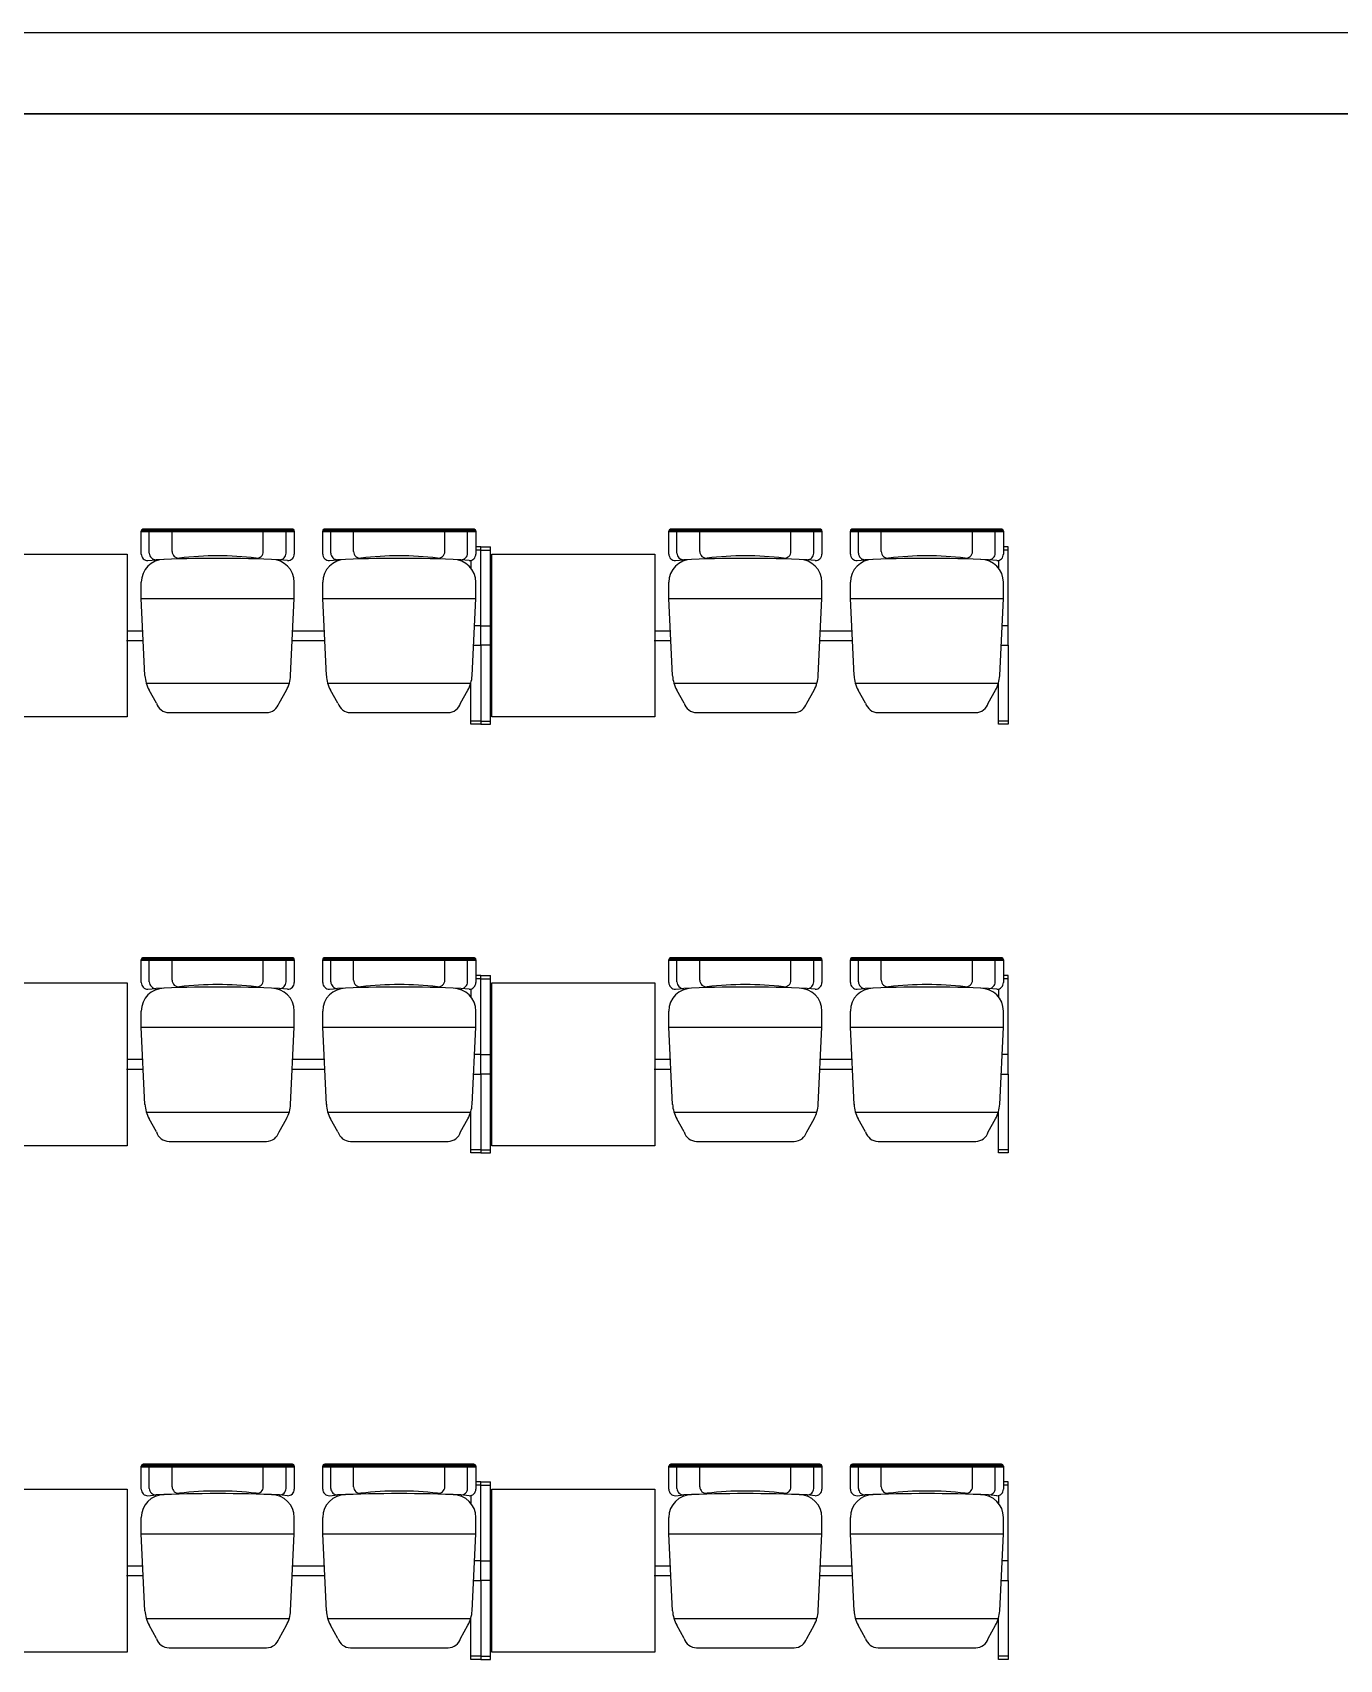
# Model space of a CAD drawing. Header units: inches. Extents: x 484217 to 497210, y -26946 to -21493.
# Drawn here: x 491100 to 491280.5, y -23563.8 to -23339.1 of the extents above; entities that cross this region are included whole.
import ezdxf

# ---------------------------------------------------------------- set-up
doc = ezdxf.new("R2010")
doc.units = ezdxf.units.IN
doc.header["$LTSCALE"] = 20
doc.header["$MEASUREMENT"] = 0
doc.layers.add('I-WALL-FULL', color=5, linetype='Continuous')

msp = doc.modelspace()

# ---------------------------------------------------------------- linework, layer by layer
for p, q in [((490887.79, -23339.1, 6.93), (491290.54, -23339.1, 6.93)), ((491335.54, -23350.35, 6.93), (490887.79, -23350.35, 6.93))]:
    msp.add_line(p, q)
at = {"linetype": 'Continuous'}
for p, q in [((491114.97, -23411.13, 3.81), (491114.97, -23407.96, 3.81)), ((491136.12, -23407.96, 3.81), (491136.12, -23411.13, 3.81)), ((491140.05, -23411.13, 3.81), (491140.05, -23407.96, 3.81)), ((491161.2, -23407.96, 3.81), (491161.2, -23411.13, 3.81)), ((491187.87, -23411.13, 3.81), (491187.87, -23407.96, 3.81)), ((491209.02, -23407.96, 3.81), (491209.02, -23411.13, 3.81)), ((491212.95, -23411.13, 3.81), (491212.95, -23407.96, 3.81)), ((491234.1, -23407.96, 3.81), (491234.1, -23411.13, 3.81)), ((491116.09, -23411.02, 3.81), (491116.09, -23408.14, 3.81)), ((491119.24, -23410.8, 3.81), (491119.24, -23408.14, 3.81)), ((491131.84, -23410.8, 3.81), (491131.84, -23408.14, 3.81)), ((491134.99, -23411.02, 3.81), (491134.99, -23408.14, 3.81)), ((491141.17, -23411.02, 3.81), (491141.17, -23408.14, 3.81)), ((491144.32, -23410.8, 3.81), (491144.32, -23408.14, 3.81)), ((491156.92, -23410.8, 3.81), (491156.92, -23408.14, 3.81)), ((491160.07, -23411.02, 3.81), (491160.07, -23408.14, 3.81)), ((491188.99, -23411.02, 3.81), (491188.99, -23408.14, 3.81)), ((491192.14, -23410.8, 3.81), (491192.14, -23408.14, 3.81)), ((491204.74, -23410.8, 3.81), (491204.74, -23408.14, 3.81)), ((491207.89, -23411.02, 3.81), (491207.89, -23408.14, 3.81)), ((491214.07, -23411.02, 3.81), (491214.07, -23408.14, 3.81)), ((491217.22, -23410.8, 3.81), (491217.22, -23408.14, 3.81)), ((491229.82, -23410.8, 3.81), (491229.82, -23408.14, 3.81)), ((491232.97, -23411.02, 3.81), (491232.97, -23408.14, 3.81)), ((491115.89, -23412.03, 3.81), (491117.03, -23411.92, 3.81)), ((491135.2, -23412.03, 3.81), (491134.06, -23411.92, 3.81)), ((491140.97, -23412.03, 3.81), (491142.11, -23411.92, 3.81)), ((491160.27, -23412.03, 3.81), (491159.13, -23411.92, 3.81)), ((491188.79, -23412.03, 3.81), (491189.93, -23411.92, 3.81)), ((491208.1, -23412.03, 3.81), (491206.96, -23411.92, 3.81)), ((491213.87, -23412.03, 3.81), (491215.01, -23411.92, 3.81)), ((491233.17, -23412.03, 3.81), (491232.03, -23411.92, 3.81)), ((491114.97, -23417.29, 3.81), (491114.97, -23415.04, 3.81)), ((491136.12, -23417.29, 3.81), (491136.12, -23415.04, 3.81)), ((491140.05, -23417.29, 3.81), (491140.05, -23415.04, 3.81)), ((491161.2, -23417.29, 3.81), (491161.2, -23415.04, 3.81)), ((491187.87, -23417.29, 3.81), (491187.87, -23415.04, 3.81)), ((491209.02, -23417.29, 3.81), (491209.02, -23415.04, 3.81)), ((491212.95, -23417.29, 3.81), (491212.95, -23415.04, 3.81)), ((491234.1, -23417.29, 3.81), (491234.1, -23415.04, 3.81)), ((491114.97, -23417.29, 3.81), (491136.12, -23417.29, 3.81)), ((491115.48, -23427.93, 3.81), (491114.97, -23417.29, 3.81)), ((491135.61, -23427.93, 3.81), (491136.12, -23417.29, 3.81)), ((491140.05, -23417.29, 3.81), (491161.2, -23417.29, 3.81)), ((491140.56, -23427.93, 3.81), (491140.05, -23417.29, 3.81)), ((491160.68, -23427.93, 3.81), (491161.2, -23417.29, 3.81)), ((491187.87, -23417.29, 3.81), (491209.02, -23417.29, 3.81)), ((491188.38, -23427.93, 3.81), (491187.87, -23417.29, 3.81)), ((491208.51, -23427.93, 3.81), (491209.02, -23417.29, 3.81)), ((491212.95, -23417.29, 3.81), (491234.1, -23417.29, 3.81)), ((491213.46, -23427.93, 3.81), (491212.95, -23417.29, 3.81)), ((491233.58, -23427.93, 3.81), (491234.1, -23417.29, 3.81)), ((491115.66, -23428.99, 3.81), (491135.43, -23428.99, 3.81)), ((491117.07, -23431.74, 3.81), (491116.05, -23429.92, 3.81)), ((491134.02, -23431.74, 3.81), (491135.04, -23429.92, 3.81)), ((491140.74, -23428.99, 3.81), (491160.5, -23428.99, 3.81)), ((491142.15, -23431.74, 3.81), (491141.13, -23429.92, 3.81)), ((491159.09, -23431.74, 3.81), (491160.11, -23429.92, 3.81)), ((491188.56, -23428.99, 3.81), (491208.33, -23428.99, 3.81)), ((491189.97, -23431.74, 3.81), (491188.95, -23429.92, 3.81)), ((491206.92, -23431.74, 3.81), (491207.94, -23429.92, 3.81)), ((491213.64, -23428.99, 3.81), (491233.4, -23428.99, 3.81)), ((491215.05, -23431.74, 3.81), (491214.03, -23429.92, 3.81)), ((491231.99, -23431.74, 3.81), (491233.01, -23429.92, 3.81)), ((491118.81, -23433.04, 3.81), (491132.28, -23433.04, 3.81)), ((491143.88, -23433.04, 3.81), (491157.36, -23433.04, 3.81)), ((491191.71, -23433.04, 3.81), (491205.18, -23433.04, 3.81)), ((491216.78, -23433.04, 3.81), (491230.26, -23433.04, 3.81)), ((491114.97, -23470.34, 3.81), (491114.97, -23467.17, 3.81)), ((491116.09, -23470.24, 3.81), (491116.09, -23467.35, 3.81)), ((491119.24, -23470.01, 3.81), (491119.24, -23467.35, 3.81)), ((491131.84, -23470.01, 3.81), (491131.84, -23467.35, 3.81)), ((491134.99, -23470.24, 3.81), (491134.99, -23467.35, 3.81)), ((491136.12, -23467.17, 3.81), (491136.12, -23470.34, 3.81)), ((491140.05, -23470.34, 3.81), (491140.05, -23467.17, 3.81)), ((491141.17, -23470.24, 3.81), (491141.17, -23467.35, 3.81)), ((491144.32, -23470.01, 3.81), (491144.32, -23467.35, 3.81)), ((491156.92, -23470.01, 3.81), (491156.92, -23467.35, 3.81)), ((491160.07, -23470.24, 3.81), (491160.07, -23467.35, 3.81)), ((491161.2, -23467.17, 3.81), (491161.2, -23470.34, 3.81)), ((491187.87, -23470.34, 3.81), (491187.87, -23467.17, 3.81)), ((491188.99, -23470.24, 3.81), (491188.99, -23467.35, 3.81)), ((491192.14, -23470.01, 3.81), (491192.14, -23467.35, 3.81)), ((491204.74, -23470.01, 3.81), (491204.74, -23467.35, 3.81)), ((491207.89, -23470.24, 3.81), (491207.89, -23467.35, 3.81)), ((491209.02, -23467.17, 3.81), (491209.02, -23470.34, 3.81)), ((491212.95, -23470.34, 3.81), (491212.95, -23467.17, 3.81)), ((491214.07, -23470.24, 3.81), (491214.07, -23467.35, 3.81)), ((491217.22, -23470.01, 3.81), (491217.22, -23467.35, 3.81)), ((491229.82, -23470.01, 3.81), (491229.82, -23467.35, 3.81)), ((491232.97, -23470.24, 3.81), (491232.97, -23467.35, 3.81)), ((491234.1, -23467.17, 3.81), (491234.1, -23470.34, 3.81)), ((491115.89, -23471.24, 3.81), (491117.03, -23471.14, 3.81)), ((491135.2, -23471.24, 3.81), (491134.06, -23471.14, 3.81)), ((491140.97, -23471.24, 3.81), (491142.11, -23471.14, 3.81)), ((491160.27, -23471.24, 3.81), (491159.13, -23471.14, 3.81)), ((491188.79, -23471.24, 3.81), (491189.93, -23471.14, 3.81)), ((491208.1, -23471.24, 3.81), (491206.96, -23471.14, 3.81)), ((491213.87, -23471.24, 3.81), (491215.01, -23471.14, 3.81)), ((491233.17, -23471.24, 3.81), (491232.03, -23471.14, 3.81)), ((491114.97, -23476.51, 3.81), (491114.97, -23474.26, 3.81)), ((491136.12, -23476.51, 3.81), (491136.12, -23474.26, 3.81)), ((491140.05, -23476.51, 3.81), (491140.05, -23474.26, 3.81)), ((491161.2, -23476.51, 3.81), (491161.2, -23474.26, 3.81)), ((491187.87, -23476.51, 3.81), (491187.87, -23474.26, 3.81)), ((491209.02, -23476.51, 3.81), (491209.02, -23474.26, 3.81)), ((491212.95, -23476.51, 3.81), (491212.95, -23474.26, 3.81)), ((491234.1, -23476.51, 3.81), (491234.1, -23474.26, 3.81)), ((491114.97, -23476.51, 3.81), (491136.12, -23476.51, 3.81)), ((491115.48, -23487.15, 3.81), (491114.97, -23476.51, 3.81)), ((491135.61, -23487.15, 3.81), (491136.12, -23476.51, 3.81)), ((491140.05, -23476.51, 3.81), (491161.2, -23476.51, 3.81)), ((491140.56, -23487.15, 3.81), (491140.05, -23476.51, 3.81)), ((491160.68, -23487.15, 3.81), (491161.2, -23476.51, 3.81)), ((491187.87, -23476.51, 3.81), (491209.02, -23476.51, 3.81)), ((491188.38, -23487.15, 3.81), (491187.87, -23476.51, 3.81)), ((491208.51, -23487.15, 3.81), (491209.02, -23476.51, 3.81)), ((491212.95, -23476.51, 3.81), (491234.1, -23476.51, 3.81)), ((491213.46, -23487.15, 3.81), (491212.95, -23476.51, 3.81)), ((491233.58, -23487.15, 3.81), (491234.1, -23476.51, 3.81)), ((491115.66, -23488.21, 3.81), (491135.43, -23488.21, 3.81)), ((491140.74, -23488.21, 3.81), (491160.5, -23488.21, 3.81)), ((491188.56, -23488.21, 3.81), (491208.33, -23488.21, 3.81)), ((491213.64, -23488.21, 3.81), (491233.4, -23488.21, 3.81)), ((491117.07, -23490.95, 3.81), (491116.05, -23489.14, 3.81)), ((491134.02, -23490.95, 3.81), (491135.04, -23489.14, 3.81)), ((491142.15, -23490.95, 3.81), (491141.13, -23489.14, 3.81)), ((491159.09, -23490.95, 3.81), (491160.11, -23489.14, 3.81)), ((491189.97, -23490.95, 3.81), (491188.95, -23489.14, 3.81)), ((491206.92, -23490.95, 3.81), (491207.94, -23489.14, 3.81)), ((491215.05, -23490.95, 3.81), (491214.03, -23489.14, 3.81)), ((491231.99, -23490.95, 3.81), (491233.01, -23489.14, 3.81)), ((491118.81, -23492.26, 3.81), (491132.28, -23492.26, 3.81)), ((491143.88, -23492.26, 3.81), (491157.36, -23492.26, 3.81)), ((491191.71, -23492.26, 3.81), (491205.18, -23492.26, 3.81)), ((491216.78, -23492.26, 3.81), (491230.26, -23492.26, 3.81)), ((491114.97, -23540.31, 3.81), (491114.97, -23537.14, 3.81)), ((491116.09, -23540.2, 3.81), (491116.09, -23537.32, 3.81)), ((491119.24, -23539.98, 3.81), (491119.24, -23537.32, 3.81)), ((491131.84, -23539.98, 3.81), (491131.84, -23537.32, 3.81)), ((491134.99, -23540.2, 3.81), (491134.99, -23537.32, 3.81)), ((491136.12, -23537.14, 3.81), (491136.12, -23540.31, 3.81)), ((491140.05, -23540.31, 3.81), (491140.05, -23537.14, 3.81)), ((491141.17, -23540.2, 3.81), (491141.17, -23537.32, 3.81)), ((491144.32, -23539.98, 3.81), (491144.32, -23537.32, 3.81)), ((491156.92, -23539.98, 3.81), (491156.92, -23537.32, 3.81)), ((491160.07, -23540.2, 3.81), (491160.07, -23537.32, 3.81)), ((491161.2, -23537.14, 3.81), (491161.2, -23540.31, 3.81)), ((491187.87, -23540.31, 3.81), (491187.87, -23537.14, 3.81)), ((491188.99, -23540.2, 3.81), (491188.99, -23537.32, 3.81)), ((491192.14, -23539.98, 3.81), (491192.14, -23537.32, 3.81)), ((491204.74, -23539.98, 3.81), (491204.74, -23537.32, 3.81)), ((491207.89, -23540.2, 3.81), (491207.89, -23537.32, 3.81)), ((491209.02, -23537.14, 3.81), (491209.02, -23540.31, 3.81)), ((491212.95, -23540.31, 3.81), (491212.95, -23537.14, 3.81)), ((491214.07, -23540.2, 3.81), (491214.07, -23537.32, 3.81)), ((491217.22, -23539.98, 3.81), (491217.22, -23537.32, 3.81)), ((491229.82, -23539.98, 3.81), (491229.82, -23537.32, 3.81)), ((491232.97, -23540.2, 3.81), (491232.97, -23537.32, 3.81)), ((491234.1, -23537.14, 3.81), (491234.1, -23540.31, 3.81)), ((491115.89, -23541.21, 3.81), (491117.03, -23541.1, 3.81)), ((491135.2, -23541.21, 3.81), (491134.06, -23541.1, 3.81)), ((491140.97, -23541.21, 3.81), (491142.11, -23541.1, 3.81)), ((491160.27, -23541.21, 3.81), (491159.13, -23541.1, 3.81)), ((491188.79, -23541.21, 3.81), (491189.93, -23541.1, 3.81)), ((491208.1, -23541.21, 3.81), (491206.96, -23541.1, 3.81)), ((491213.87, -23541.21, 3.81), (491215.01, -23541.1, 3.81)), ((491233.17, -23541.21, 3.81), (491232.03, -23541.1, 3.81)), ((491114.97, -23546.47, 3.81), (491114.97, -23544.22, 3.81)), ((491136.12, -23546.47, 3.81), (491136.12, -23544.22, 3.81)), ((491140.05, -23546.47, 3.81), (491140.05, -23544.22, 3.81)), ((491161.2, -23546.47, 3.81), (491161.2, -23544.22, 3.81)), ((491187.87, -23546.47, 3.81), (491187.87, -23544.22, 3.81)), ((491209.02, -23546.47, 3.81), (491209.02, -23544.22, 3.81)), ((491212.95, -23546.47, 3.81), (491212.95, -23544.22, 3.81)), ((491234.1, -23546.47, 3.81), (491234.1, -23544.22, 3.81)), ((491114.97, -23546.47, 3.81), (491136.12, -23546.47, 3.81)), ((491115.48, -23557.11, 3.81), (491114.97, -23546.47, 3.81)), ((491135.61, -23557.11, 3.81), (491136.12, -23546.47, 3.81)), ((491140.05, -23546.47, 3.81), (491161.2, -23546.47, 3.81)), ((491140.56, -23557.11, 3.81), (491140.05, -23546.47, 3.81)), ((491160.68, -23557.11, 3.81), (491161.2, -23546.47, 3.81)), ((491187.87, -23546.47, 3.81), (491209.02, -23546.47, 3.81)), ((491188.38, -23557.11, 3.81), (491187.87, -23546.47, 3.81)), ((491208.51, -23557.11, 3.81), (491209.02, -23546.47, 3.81)), ((491212.95, -23546.47, 3.81), (491234.1, -23546.47, 3.81)), ((491213.46, -23557.11, 3.81), (491212.95, -23546.47, 3.81)), ((491233.58, -23557.11, 3.81), (491234.1, -23546.47, 3.81)), ((491115.66, -23558.17, 3.81), (491135.43, -23558.17, 3.81)), ((491140.74, -23558.17, 3.81), (491160.5, -23558.17, 3.81)), ((491188.56, -23558.17, 3.81), (491208.33, -23558.17, 3.81)), ((491213.64, -23558.17, 3.81), (491233.4, -23558.17, 3.81)), ((491117.07, -23560.92, 3.81), (491116.05, -23559.1, 3.81)), ((491134.02, -23560.92, 3.81), (491135.04, -23559.1, 3.81)), ((491142.15, -23560.92, 3.81), (491141.13, -23559.1, 3.81)), ((491159.09, -23560.92, 3.81), (491160.11, -23559.1, 3.81)), ((491189.97, -23560.92, 3.81), (491188.95, -23559.1, 3.81)), ((491206.92, -23560.92, 3.81), (491207.94, -23559.1, 3.81)), ((491215.05, -23560.92, 3.81), (491214.03, -23559.1, 3.81)), ((491231.99, -23560.92, 3.81), (491233.01, -23559.1, 3.81)), ((491118.81, -23562.22, 3.81), (491132.28, -23562.22, 3.81)), ((491143.88, -23562.22, 3.81), (491157.36, -23562.22, 3.81)), ((491191.71, -23562.22, 3.81), (491205.18, -23562.22, 3.81)), ((491216.78, -23562.22, 3.81), (491230.26, -23562.22, 3.81))]:
    msp.add_line(p, q, dxfattribs=at)
at = {"color": 7, "linetype": 'Continuous'}
for p, q in [((491135.85, -23407.69, 3.81), (491115.24, -23407.69, 3.81)), ((491160.93, -23407.69, 3.81), (491140.32, -23407.69, 3.81)), ((491208.75, -23407.69, 3.81), (491188.14, -23407.69, 3.81)), ((491233.83, -23407.69, 3.81), (491213.22, -23407.69, 3.81)), ((491161.87, -23421.04, 3.81), (491161.02, -23421.04, 3.81)), ((491161.87, -23423.74, 3.81), (491161.87, -23421.04, 3.81)), ((491161.87, -23421.04, 3.81), (491163.42, -23421.04, 3.81)), ((491161.87, -23423.74, 3.81), (491161.87, -23421.04, 3.81)), ((491234.77, -23421.04, 3.81), (491233.92, -23421.04, 3.81)), ((491234.77, -23423.74, 3.81), (491234.77, -23421.04, 3.81)), ((491112.95, -23423.07, 3.81), (491115.25, -23423.07, 3.81)), ((491113.02, -23421.72, 3.81), (491115.18, -23421.72, 3.81)), ((491135.84, -23423.07, 3.81), (491140.32, -23423.07, 3.81)), ((491135.91, -23421.72, 3.81), (491140.26, -23421.72, 3.81)), ((491185.85, -23423.07, 3.81), (491188.15, -23423.07, 3.81)), ((491185.92, -23421.72, 3.81), (491188.08, -23421.72, 3.81)), ((491208.74, -23423.07, 3.81), (491213.22, -23423.07, 3.81)), ((491208.81, -23421.72, 3.81), (491213.16, -23421.72, 3.81)), ((491160.89, -23423.74, 3.81), (491161.87, -23423.74, 3.81)), ((491163.42, -23423.74, 3.81), (491161.87, -23423.74, 3.81)), ((491233.79, -23423.74, 3.81), (491234.77, -23423.74, 3.81)), ((491135.85, -23466.9, 3.81), (491115.24, -23466.9, 3.81)), ((491160.93, -23466.9, 3.81), (491140.32, -23466.9, 3.81)), ((491208.75, -23466.9, 3.81), (491188.14, -23466.9, 3.81)), ((491233.83, -23466.9, 3.81), (491213.22, -23466.9, 3.81)), ((491113.02, -23480.93, 3.81), (491115.18, -23480.93, 3.81)), ((491135.91, -23480.93, 3.81), (491140.26, -23480.93, 3.81)), ((491161.87, -23480.26, 3.81), (491161.02, -23480.26, 3.81)), ((491161.87, -23482.96, 3.81), (491161.87, -23480.26, 3.81)), ((491161.87, -23480.26, 3.81), (491163.42, -23480.26, 3.81)), ((491161.87, -23482.96, 3.81), (491161.87, -23480.26, 3.81)), ((491185.92, -23480.93, 3.81), (491188.08, -23480.93, 3.81)), ((491208.81, -23480.93, 3.81), (491213.16, -23480.93, 3.81)), ((491234.77, -23480.26, 3.81), (491233.92, -23480.26, 3.81)), ((491234.77, -23482.96, 3.81), (491234.77, -23480.26, 3.81)), ((491112.95, -23482.28, 3.81), (491115.25, -23482.28, 3.81)), ((491135.84, -23482.28, 3.81), (491140.32, -23482.28, 3.81)), ((491160.89, -23482.96, 3.81), (491161.87, -23482.96, 3.81)), ((491163.42, -23482.96, 3.81), (491161.87, -23482.96, 3.81)), ((491185.85, -23482.28, 3.81), (491188.15, -23482.28, 3.81)), ((491208.74, -23482.28, 3.81), (491213.22, -23482.28, 3.81)), ((491233.79, -23482.96, 3.81), (491234.77, -23482.96, 3.81)), ((491135.85, -23536.87, 3.81), (491115.24, -23536.87, 3.81)), ((491160.93, -23536.87, 3.81), (491140.32, -23536.87, 3.81)), ((491208.75, -23536.87, 3.81), (491188.14, -23536.87, 3.81)), ((491233.83, -23536.87, 3.81), (491213.22, -23536.87, 3.81)), ((491113.02, -23550.9, 3.81), (491115.18, -23550.9, 3.81)), ((491135.91, -23550.9, 3.81), (491140.26, -23550.9, 3.81)), ((491161.87, -23550.22, 3.81), (491161.02, -23550.22, 3.81)), ((491161.87, -23552.92, 3.81), (491161.87, -23550.22, 3.81)), ((491161.87, -23550.22, 3.81), (491163.42, -23550.22, 3.81)), ((491161.87, -23552.92, 3.81), (491161.87, -23550.22, 3.81)), ((491185.92, -23550.9, 3.81), (491188.08, -23550.9, 3.81)), ((491208.81, -23550.9, 3.81), (491213.16, -23550.9, 3.81)), ((491234.77, -23550.22, 3.81), (491233.92, -23550.22, 3.81)), ((491234.77, -23552.92, 3.81), (491234.77, -23550.22, 3.81)), ((491112.95, -23552.25, 3.81), (491115.25, -23552.25, 3.81)), ((491135.84, -23552.25, 3.81), (491140.32, -23552.25, 3.81)), ((491160.89, -23552.92, 3.81), (491161.87, -23552.92, 3.81)), ((491163.42, -23552.92, 3.81), (491161.87, -23552.92, 3.81)), ((491185.85, -23552.25, 3.81), (491188.15, -23552.25, 3.81)), ((491208.74, -23552.25, 3.81), (491213.22, -23552.25, 3.81)), ((491233.79, -23552.92, 3.81), (491234.77, -23552.92, 3.81))]:
    msp.add_line(p, q, dxfattribs=at)
at = {"color": 7}
for p, q in [((491161.87, -23410.13, 3.81), (491161.2, -23410.13, 3.81)), ((491161.87, -23421.04, 3.81), (491161.87, -23410.13, 3.81)), ((491161.87, -23421.04, 3.81), (491161.87, -23410.13, 3.81)), ((491161.87, -23410.13, 3.81), (491163.22, -23410.13, 3.81)), ((491163.22, -23434.65, 3.81), (491163.22, -23410.13, 3.81)), ((491234.77, -23410.13, 3.81), (491234.1, -23410.13, 3.81)), ((491234.77, -23421.04, 3.81), (491234.77, -23410.13, 3.81)), ((491160.52, -23412, 3.81), (491160.52, -23413.1, 3.81)), ((491161.87, -23410.58, 3.81), (491161.2, -23410.58, 3.81)), ((491161.87, -23410.58, 3.81), (491163.22, -23410.58, 3.81)), ((491233.42, -23412, 3.81), (491233.42, -23413.1, 3.81)), ((491234.77, -23410.58, 3.81), (491234.1, -23410.58, 3.81)), ((491161.87, -23423.74, 3.81), (491161.87, -23434.65, 3.81)), ((491161.87, -23423.74, 3.81), (491161.87, -23434.65, 3.81)), ((491234.77, -23423.74, 3.81), (491234.77, -23434.65, 3.81)), ((491160.52, -23434.65, 3.81), (491160.52, -23428.94, 3.81)), ((491233.42, -23434.65, 3.81), (491233.42, -23428.94, 3.81)), ((491161.87, -23434.2, 3.81), (491160.52, -23434.2, 3.81)), ((491161.87, -23434.65, 3.81), (491160.52, -23434.65, 3.81)), ((491161.87, -23434.2, 3.81), (491163.22, -23434.2, 3.81)), ((491161.87, -23434.65, 3.81), (491163.22, -23434.65, 3.81)), ((491234.77, -23434.2, 3.81), (491233.42, -23434.2, 3.81)), ((491234.77, -23434.65, 3.81), (491233.42, -23434.65, 3.81)), ((491161.87, -23469.35, 3.81), (491161.2, -23469.35, 3.81)), ((491161.87, -23469.8, 3.81), (491161.2, -23469.8, 3.81)), ((491161.87, -23480.26, 3.81), (491161.87, -23469.35, 3.81)), ((491161.87, -23480.26, 3.81), (491161.87, -23469.35, 3.81)), ((491161.87, -23469.35, 3.81), (491163.22, -23469.35, 3.81)), ((491161.87, -23469.8, 3.81), (491163.22, -23469.8, 3.81)), ((491163.22, -23493.86, 3.81), (491163.22, -23469.35, 3.81)), ((491234.77, -23469.35, 3.81), (491234.1, -23469.35, 3.81)), ((491234.77, -23469.8, 3.81), (491234.1, -23469.8, 3.81)), ((491234.77, -23480.26, 3.81), (491234.77, -23469.35, 3.81)), ((491160.52, -23471.22, 3.81), (491160.52, -23472.31, 3.81)), ((491233.42, -23471.22, 3.81), (491233.42, -23472.31, 3.81)), ((491161.87, -23482.96, 3.81), (491161.87, -23493.86, 3.81)), ((491161.87, -23482.96, 3.81), (491161.87, -23493.86, 3.81)), ((491234.77, -23482.96, 3.81), (491234.77, -23493.86, 3.81)), ((491160.52, -23493.86, 3.81), (491160.52, -23488.15, 3.81)), ((491233.42, -23493.86, 3.81), (491233.42, -23488.15, 3.81)), ((491161.87, -23493.41, 3.81), (491160.52, -23493.41, 3.81)), ((491161.87, -23493.86, 3.81), (491160.52, -23493.86, 3.81)), ((491161.87, -23493.41, 3.81), (491163.22, -23493.41, 3.81)), ((491161.87, -23493.86, 3.81), (491163.22, -23493.86, 3.81)), ((491234.77, -23493.41, 3.81), (491233.42, -23493.41, 3.81)), ((491234.77, -23493.86, 3.81), (491233.42, -23493.86, 3.81)), ((491161.87, -23539.31, 3.81), (491161.2, -23539.31, 3.81)), ((491161.87, -23539.76, 3.81), (491161.2, -23539.76, 3.81)), ((491161.87, -23550.22, 3.81), (491161.87, -23539.31, 3.81)), ((491161.87, -23550.22, 3.81), (491161.87, -23539.31, 3.81)), ((491161.87, -23539.31, 3.81), (491163.22, -23539.31, 3.81)), ((491161.87, -23539.76, 3.81), (491163.22, -23539.76, 3.81)), ((491163.22, -23563.83, 3.81), (491163.22, -23539.31, 3.81)), ((491234.77, -23539.31, 3.81), (491234.1, -23539.31, 3.81)), ((491234.77, -23539.76, 3.81), (491234.1, -23539.76, 3.81)), ((491234.77, -23550.22, 3.81), (491234.77, -23539.31, 3.81)), ((491160.52, -23541.18, 3.81), (491160.52, -23542.28, 3.81)), ((491233.42, -23541.18, 3.81), (491233.42, -23542.28, 3.81)), ((491161.87, -23552.92, 3.81), (491161.87, -23563.83, 3.81)), ((491161.87, -23552.92, 3.81), (491161.87, -23563.83, 3.81)), ((491234.77, -23552.92, 3.81), (491234.77, -23563.83, 3.81)), ((491160.52, -23563.83, 3.81), (491160.52, -23558.12, 3.81)), ((491233.42, -23563.83, 3.81), (491233.42, -23558.12, 3.81)), ((491161.87, -23563.38, 3.81), (491160.52, -23563.38, 3.81)), ((491161.87, -23563.83, 3.81), (491160.52, -23563.83, 3.81)), ((491161.87, -23563.38, 3.81), (491163.22, -23563.38, 3.81)), ((491161.87, -23563.83, 3.81), (491163.22, -23563.83, 3.81)), ((491234.77, -23563.38, 3.81), (491233.42, -23563.38, 3.81)), ((491234.77, -23563.83, 3.81), (491233.42, -23563.83, 3.81))]:
    msp.add_line(p, q, dxfattribs=at)
at = {"color": 0, "linetype": 'Continuous'}
for p, q in [((491090.52, -23411.14, 3.81), (491113.02, -23411.14, 3.81)), ((491113.02, -23411.14, 3.81), (491113.02, -23433.64, 3.81)), ((491163.42, -23411.14, 3.81), (491185.92, -23411.14, 3.81)), ((491163.42, -23433.64, 3.81), (491163.42, -23411.14, 3.81)), ((491185.92, -23411.14, 3.81), (491185.92, -23433.64, 3.81)), ((491113.02, -23433.64, 3.81), (491090.52, -23433.64, 3.81)), ((491185.92, -23433.64, 3.81), (491163.42, -23433.64, 3.81)), ((491090.52, -23470.36, 3.81), (491113.02, -23470.36, 3.81)), ((491113.02, -23470.36, 3.81), (491113.02, -23492.86, 3.81)), ((491163.42, -23470.36, 3.81), (491185.92, -23470.36, 3.81)), ((491163.42, -23492.86, 3.81), (491163.42, -23470.36, 3.81)), ((491185.92, -23470.36, 3.81), (491185.92, -23492.86, 3.81)), ((491113.02, -23492.86, 3.81), (491090.52, -23492.86, 3.81)), ((491185.92, -23492.86, 3.81), (491163.42, -23492.86, 3.81)), ((491090.52, -23540.32, 3.81), (491113.02, -23540.32, 3.81)), ((491113.02, -23540.32, 3.81), (491113.02, -23562.82, 3.81)), ((491163.42, -23540.32, 3.81), (491185.92, -23540.32, 3.81)), ((491163.42, -23562.82, 3.81), (491163.42, -23540.32, 3.81)), ((491185.92, -23540.32, 3.81), (491185.92, -23562.82, 3.81)), ((491113.02, -23562.82, 3.81), (491090.52, -23562.82, 3.81)), ((491185.92, -23562.82, 3.81), (491163.42, -23562.82, 3.81))]:
    msp.add_line(p, q, dxfattribs=at)
at = {"color": 7, "linetype": 'Continuous', "const_width": 0.45, "elevation": 3.81}
for points in [[(491136.12, -23407.91), (491114.97, -23407.91)], [(491161.2, -23407.91), (491140.05, -23407.91)], [(491209.02, -23407.91), (491187.87, -23407.91)], [(491234.1, -23407.91), (491212.95, -23407.91)], [(491136.12, -23467.13), (491114.97, -23467.13)], [(491161.2, -23467.13), (491140.05, -23467.13)], [(491209.02, -23467.13), (491187.87, -23467.13)], [(491234.1, -23467.13), (491212.95, -23467.13)], [(491136.12, -23537.09), (491114.97, -23537.09)], [(491161.2, -23537.09), (491140.05, -23537.09)], [(491209.02, -23537.09), (491187.87, -23537.09)], [(491234.1, -23537.09), (491212.95, -23537.09)]]:
    msp.add_lwpolyline(points, dxfattribs=at)
at = {"linetype": 'Continuous'}
for centre, radius, start, end in [((491115.24, -23407.96, 3.81), 0.27, 90, 180), ((491135.85, -23407.96, 3.81), 0.27, 0, 90), ((491140.32, -23407.96, 3.81), 0.27, 90, 180), ((491160.93, -23407.96, 3.81), 0.27, 0, 90), ((491188.14, -23407.96, 3.81), 0.27, 90, 180), ((491208.75, -23407.96, 3.81), 0.27, 0, 90), ((491213.22, -23407.96, 3.81), 0.27, 90, 180), ((491233.83, -23407.96, 3.81), 0.27, 0, 90), ((491115.87, -23411.13, 3.81), 0.9, 180, 271.3354), ((491118.12, -23415.04, 3.81), 3.15, 90, 180), ((491116.99, -23411.02, 3.81), 0.9, 180, 272.4844), ((491125.54, -23608.08, 3.81), 196.34, 87.5156, 92.4844), ((491120.14, -23410.8, 3.81), 0.9, 180, 276.8576), ((491125.54, -23455.7, 3.81), 44.32, 83.1424, 96.8576), ((491130.94, -23410.8, 3.81), 0.9, 263.1424, 0), ((491132.97, -23415.04, 3.81), 3.15, 0, 90), ((491134.09, -23411.02, 3.81), 0.9, 267.5156, 0), ((491135.22, -23411.13, 3.81), 0.9, 268.6646, 0), ((491140.95, -23411.13, 3.81), 0.9, 180, 271.3354), ((491143.2, -23415.04, 3.81), 3.15, 90, 180), ((491142.07, -23411.02, 3.81), 0.9, 180, 272.4844), ((491150.62, -23608.08, 3.81), 196.34, 87.5156, 92.4844), ((491145.22, -23410.8, 3.81), 0.9, 180, 276.8576), ((491150.62, -23455.7, 3.81), 44.32, 83.1424, 96.8576), ((491156.02, -23410.8, 3.81), 0.9, 263.1424, 0), ((491158.05, -23415.04, 3.81), 3.15, 0, 90), ((491159.17, -23411.02, 3.81), 0.9, 267.5156, 0), ((491160.3, -23411.13, 3.81), 0.9, 268.6646, 0), ((491188.77, -23411.13, 3.81), 0.9, 180, 271.3354), ((491191.02, -23415.04, 3.81), 3.15, 90, 180), ((491189.89, -23411.02, 3.81), 0.9, 180, 272.4844), ((491198.44, -23608.08, 3.81), 196.34, 87.5156, 92.4844), ((491193.04, -23410.8, 3.81), 0.9, 180, 276.8576), ((491198.44, -23455.7, 3.81), 44.32, 83.1424, 96.8576), ((491203.84, -23410.8, 3.81), 0.9, 263.1424, 0), ((491205.87, -23415.04, 3.81), 3.15, 0, 90), ((491206.99, -23411.02, 3.81), 0.9, 267.5156, 0), ((491208.12, -23411.13, 3.81), 0.9, 268.6646, 0), ((491213.85, -23411.13, 3.81), 0.9, 180, 271.3354), ((491216.1, -23415.04, 3.81), 3.15, 90, 180), ((491214.97, -23411.02, 3.81), 0.9, 180, 272.4844), ((491223.52, -23608.08, 3.81), 196.34, 87.5156, 92.4844), ((491218.12, -23410.8, 3.81), 0.9, 180, 276.8576), ((491223.52, -23455.7, 3.81), 44.32, 83.1424, 96.8576), ((491228.92, -23410.8, 3.81), 0.9, 263.1424, 0), ((491230.95, -23415.04, 3.81), 3.15, 0, 90), ((491232.07, -23411.02, 3.81), 0.9, 267.5156, 0), ((491233.2, -23411.13, 3.81), 0.9, 268.6646, 0), ((491119.98, -23427.72, 3.81), 4.5, 182.7525, 209.356), ((491131.11, -23427.72, 3.81), 4.5, 330.644, 357.2475), ((491145.05, -23427.72, 3.81), 4.5, 182.7525, 209.356), ((491156.19, -23427.72, 3.81), 4.5, 330.644, 357.2475), ((491192.88, -23427.72, 3.81), 4.5, 182.7525, 209.356), ((491204.01, -23427.72, 3.81), 4.5, 330.644, 357.2475), ((491217.95, -23427.72, 3.81), 4.5, 182.7525, 209.356), ((491229.09, -23427.72, 3.81), 4.5, 330.644, 357.2475), ((491118.81, -23431.24, 3.81), 1.8, 195.8192, 270), ((491132.28, -23431.24, 3.81), 1.8, 270, 344.1808), ((491143.88, -23431.24, 3.81), 1.8, 195.8192, 270), ((491157.36, -23431.24, 3.81), 1.8, 270, 344.1808), ((491191.71, -23431.24, 3.81), 1.8, 195.8192, 270), ((491205.18, -23431.24, 3.81), 1.8, 270, 344.1808), ((491216.78, -23431.24, 3.81), 1.8, 195.8192, 270), ((491230.26, -23431.24, 3.81), 1.8, 270, 344.1808), ((491115.24, -23467.17, 3.81), 0.27, 90, 180), ((491135.85, -23467.17, 3.81), 0.27, 0, 90), ((491140.32, -23467.17, 3.81), 0.27, 90, 180), ((491160.93, -23467.17, 3.81), 0.27, 0, 90), ((491188.14, -23467.17, 3.81), 0.27, 90, 180), ((491208.75, -23467.17, 3.81), 0.27, 0, 90), ((491213.22, -23467.17, 3.81), 0.27, 90, 180), ((491233.83, -23467.17, 3.81), 0.27, 0, 90), ((491115.87, -23470.34, 3.81), 0.9, 180, 271.3354), ((491116.99, -23470.24, 3.81), 0.9, 180, 272.4844), ((491120.14, -23470.01, 3.81), 0.9, 180, 276.8576), ((491125.54, -23514.92, 3.81), 44.32, 83.1424, 96.8576), ((491130.94, -23470.01, 3.81), 0.9, 263.1424, 0), ((491134.09, -23470.24, 3.81), 0.9, 267.5156, 0), ((491135.22, -23470.34, 3.81), 0.9, 268.6646, 0), ((491140.95, -23470.34, 3.81), 0.9, 180, 271.3354), ((491142.07, -23470.24, 3.81), 0.9, 180, 272.4844), ((491145.22, -23470.01, 3.81), 0.9, 180, 276.8576), ((491150.62, -23514.92, 3.81), 44.32, 83.1424, 96.8576), ((491156.02, -23470.01, 3.81), 0.9, 263.1424, 0), ((491159.17, -23470.24, 3.81), 0.9, 267.5156, 0), ((491160.3, -23470.34, 3.81), 0.9, 268.6646, 0), ((491188.77, -23470.34, 3.81), 0.9, 180, 271.3354), ((491189.89, -23470.24, 3.81), 0.9, 180, 272.4844), ((491193.04, -23470.01, 3.81), 0.9, 180, 276.8576), ((491198.44, -23514.92, 3.81), 44.32, 83.1424, 96.8576), ((491203.84, -23470.01, 3.81), 0.9, 263.1424, 0), ((491206.99, -23470.24, 3.81), 0.9, 267.5156, 0), ((491208.12, -23470.34, 3.81), 0.9, 268.6646, 0), ((491213.85, -23470.34, 3.81), 0.9, 180, 271.3354), ((491214.97, -23470.24, 3.81), 0.9, 180, 272.4844), ((491218.12, -23470.01, 3.81), 0.9, 180, 276.8576), ((491223.52, -23514.92, 3.81), 44.32, 83.1424, 96.8576), ((491228.92, -23470.01, 3.81), 0.9, 263.1424, 0), ((491232.07, -23470.24, 3.81), 0.9, 267.5156, 0), ((491233.2, -23470.34, 3.81), 0.9, 268.6646, 0), ((491118.12, -23474.26, 3.81), 3.15, 90, 180), ((491125.54, -23667.29, 3.81), 196.34, 87.5156, 92.4844), ((491132.97, -23474.26, 3.81), 3.15, 0, 90), ((491143.2, -23474.26, 3.81), 3.15, 90, 180), ((491150.62, -23667.29, 3.81), 196.34, 87.5156, 92.4844), ((491158.05, -23474.26, 3.81), 3.15, 0, 90), ((491191.02, -23474.26, 3.81), 3.15, 90, 180), ((491198.44, -23667.29, 3.81), 196.34, 87.5156, 92.4844), ((491205.87, -23474.26, 3.81), 3.15, 0, 90), ((491216.1, -23474.26, 3.81), 3.15, 90, 180), ((491223.52, -23667.29, 3.81), 196.34, 87.5156, 92.4844), ((491230.95, -23474.26, 3.81), 3.15, 0, 90), ((491119.98, -23486.93, 3.81), 4.5, 182.7525, 209.356), ((491131.11, -23486.93, 3.81), 4.5, 330.644, 357.2475), ((491145.05, -23486.93, 3.81), 4.5, 182.7525, 209.356), ((491156.19, -23486.93, 3.81), 4.5, 330.644, 357.2475), ((491192.88, -23486.93, 3.81), 4.5, 182.7525, 209.356), ((491204.01, -23486.93, 3.81), 4.5, 330.644, 357.2475), ((491217.95, -23486.93, 3.81), 4.5, 182.7525, 209.356), ((491229.09, -23486.93, 3.81), 4.5, 330.644, 357.2475), ((491118.81, -23490.46, 3.81), 1.8, 195.8192, 270), ((491132.28, -23490.46, 3.81), 1.8, 270, 344.1808), ((491143.88, -23490.46, 3.81), 1.8, 195.8192, 270), ((491157.36, -23490.46, 3.81), 1.8, 270, 344.1808), ((491191.71, -23490.46, 3.81), 1.8, 195.8192, 270), ((491205.18, -23490.46, 3.81), 1.8, 270, 344.1808), ((491216.78, -23490.46, 3.81), 1.8, 195.8192, 270), ((491230.26, -23490.46, 3.81), 1.8, 270, 344.1808), ((491115.24, -23537.14, 3.81), 0.27, 90, 180), ((491135.85, -23537.14, 3.81), 0.27, 0, 90), ((491140.32, -23537.14, 3.81), 0.27, 90, 180), ((491160.93, -23537.14, 3.81), 0.27, 0, 90), ((491188.14, -23537.14, 3.81), 0.27, 90, 180), ((491208.75, -23537.14, 3.81), 0.27, 0, 90), ((491213.22, -23537.14, 3.81), 0.27, 90, 180), ((491233.83, -23537.14, 3.81), 0.27, 0, 90), ((491115.87, -23540.31, 3.81), 0.9, 180, 271.3354), ((491116.99, -23540.2, 3.81), 0.9, 180, 272.4844), ((491120.14, -23539.98, 3.81), 0.9, 180, 276.8576), ((491125.54, -23584.88, 3.81), 44.32, 83.1424, 96.8576), ((491130.94, -23539.98, 3.81), 0.9, 263.1424, 0), ((491134.09, -23540.2, 3.81), 0.9, 267.5156, 0), ((491135.22, -23540.31, 3.81), 0.9, 268.6646, 0), ((491140.95, -23540.31, 3.81), 0.9, 180, 271.3354), ((491142.07, -23540.2, 3.81), 0.9, 180, 272.4844), ((491145.22, -23539.98, 3.81), 0.9, 180, 276.8576), ((491150.62, -23584.88, 3.81), 44.32, 83.1424, 96.8576), ((491156.02, -23539.98, 3.81), 0.9, 263.1424, 0), ((491159.17, -23540.2, 3.81), 0.9, 267.5156, 0), ((491160.3, -23540.31, 3.81), 0.9, 268.6646, 0), ((491188.77, -23540.31, 3.81), 0.9, 180, 271.3354), ((491189.89, -23540.2, 3.81), 0.9, 180, 272.4844), ((491193.04, -23539.98, 3.81), 0.9, 180, 276.8576), ((491198.44, -23584.88, 3.81), 44.32, 83.1424, 96.8576), ((491203.84, -23539.98, 3.81), 0.9, 263.1424, 0), ((491206.99, -23540.2, 3.81), 0.9, 267.5156, 0), ((491208.12, -23540.31, 3.81), 0.9, 268.6646, 0), ((491213.85, -23540.31, 3.81), 0.9, 180, 271.3354), ((491214.97, -23540.2, 3.81), 0.9, 180, 272.4844), ((491218.12, -23539.98, 3.81), 0.9, 180, 276.8576), ((491223.52, -23584.88, 3.81), 44.32, 83.1424, 96.8576), ((491228.92, -23539.98, 3.81), 0.9, 263.1424, 0), ((491232.07, -23540.2, 3.81), 0.9, 267.5156, 0), ((491233.2, -23540.31, 3.81), 0.9, 268.6646, 0), ((491118.12, -23544.22, 3.81), 3.15, 90, 180), ((491125.54, -23737.26, 3.81), 196.34, 87.5156, 92.4844), ((491132.97, -23544.22, 3.81), 3.15, 0, 90), ((491143.2, -23544.22, 3.81), 3.15, 90, 180), ((491150.62, -23737.26, 3.81), 196.34, 87.5156, 92.4844), ((491158.05, -23544.22, 3.81), 3.15, 0, 90), ((491191.02, -23544.22, 3.81), 3.15, 90, 180), ((491198.44, -23737.26, 3.81), 196.34, 87.5156, 92.4844), ((491205.87, -23544.22, 3.81), 3.15, 0, 90), ((491216.1, -23544.22, 3.81), 3.15, 90, 180), ((491223.52, -23737.26, 3.81), 196.34, 87.5156, 92.4844), ((491230.95, -23544.22, 3.81), 3.15, 0, 90), ((491119.98, -23556.9, 3.81), 4.5, 182.7525, 209.356), ((491131.11, -23556.9, 3.81), 4.5, 330.644, 357.2475), ((491145.05, -23556.9, 3.81), 4.5, 182.7525, 209.356), ((491156.19, -23556.9, 3.81), 4.5, 330.644, 357.2475), ((491192.88, -23556.9, 3.81), 4.5, 182.7525, 209.356), ((491204.01, -23556.9, 3.81), 4.5, 330.644, 357.2475), ((491217.95, -23556.9, 3.81), 4.5, 182.7525, 209.356), ((491229.09, -23556.9, 3.81), 4.5, 330.644, 357.2475), ((491118.81, -23560.42, 3.81), 1.8, 195.8192, 270), ((491132.28, -23560.42, 3.81), 1.8, 270, 344.1808), ((491143.88, -23560.42, 3.81), 1.8, 195.8192, 270), ((491157.36, -23560.42, 3.81), 1.8, 270, 344.1808), ((491191.71, -23560.42, 3.81), 1.8, 195.8192, 270), ((491205.18, -23560.42, 3.81), 1.8, 270, 344.1808), ((491216.78, -23560.42, 3.81), 1.8, 195.8192, 270), ((491230.26, -23560.42, 3.81), 1.8, 270, 344.1808)]:
    msp.add_arc(centre, radius, start, end, dxfattribs=at)
at = {"layer": 'I-WALL-FULL'}
msp.add_line((490932.79, -23350.35, 6.93), (491335.54, -23350.35, 6.93), dxfattribs=at)

doc.saveas('drawing.dxf')
